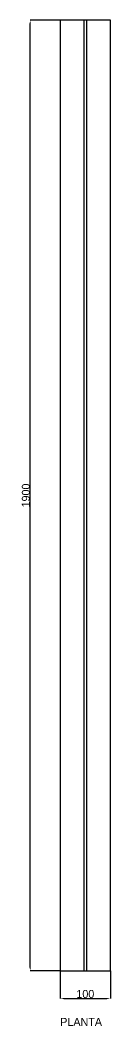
# Model space of a CAD drawing. Header units: millimetres. Extents: x -79 to 13940, y -87340 to 371.
# Drawn here: x 2421 to 2600, y -14291 to -12281 of the extents above; entities that cross this region are included whole.
import ezdxf

# ---------------------------------------------------------------- set-up
doc = ezdxf.new("R2010")
doc.units = ezdxf.units.MM
for name, color, linetype in [('R18_COTAS_P', 1, 'Continuous'), ('R18_PIEZAS_P', 3, 'Continuous'), ('R18_TEXTOS', 7, 'Continuous')]:
    doc.layers.add(name, color=color, linetype=linetype)
doc.dimstyles.get("Standard").update_dxf_attribs({"dimtxt": 2.5, "dimasz": 2.5, "dimexe": 1.25, "dimexo": 0.625, "dimtad": 1, "dimcen": 2.5, "dimazin": 3, "dimtfac": 1, "dimtmove": 0, "dimatfit": 3})

# ---------------------------------------------------------------- blocks, each defined once
blk = doc.blocks.new('_CLOSEDFILLED')
at = {"color": 0, "linetype": 'BYBLOCK'}
blk.add_solid([(-1, 0.16), (0, 0), (-1, -0.16)], dxfattribs=at)
blk = doc.blocks.new('*D73')
for p, q in [((2500, -14181.2), (2500, -14236.2)), ((2600, -14181.2), (2600, -14236.2)), ((2507, -14236.2), (2593, -14236.2))]:
    blk.add_line(p, q)
at = {"layer": 'Defpoints'}
for p in [(2500, -14181.2), (2600, -14181.2), (2500, -14236.2)]:
    blk.add_point(p, dxfattribs=at)
at = {"layer": 'R18_COTAS_P', "xscale": 7, "yscale": 7, "rotation": 180}
blk.add_blockref('_CLOSEDFILLED', (2500, -14236.2), dxfattribs=at)
at = {"layer": 'R18_COTAS_P', "xscale": 7, "yscale": 7}
blk.add_blockref('_CLOSEDFILLED', (2600, -14236.2), dxfattribs=at)
at = {"layer": 'R18_COTAS_P', "insert": (2550, -14227.5), "char_height": 16, "attachment_point": 5}
blk.add_mtext('100', dxfattribs=at)
blk = doc.blocks.new('*D74')
for p, q in [((2500, -12281.2), (2440, -12281.2)), ((2440, -14174.2), (2440, -12288.2)), ((2500, -14181.2), (2440, -14181.2))]:
    blk.add_line(p, q)
at = {"layer": 'Defpoints'}
for p in [(2500, -12281.2), (2440, -14181.2), (2500, -14181.2)]:
    blk.add_point(p, dxfattribs=at)
at = {"layer": 'R18_COTAS_P', "xscale": 7, "yscale": 7}
for p, rotation in [((2440, -12281.2), 90), ((2440, -14181.2), 270)]:
    blk.add_blockref('_CLOSEDFILLED', p, dxfattribs=dict(at, rotation=rotation))
at = {"layer": 'R18_COTAS_P', "insert": (2431.4, -13231.2), "char_height": 16, "attachment_point": 5, "rotation": 90}
blk.add_mtext('1900', dxfattribs=at)

msp = doc.modelspace()

# ---------------------------------------------------------------- linework, layer by layer
at = {"layer": 'R18_PIEZAS_P'}
for p, q in [((2600, -12281.168), (2500, -12281.168)), ((2500, -12281.168), (2500, -14181.168)), ((2552.8, -12281.168), (2547.2, -12281.168)), ((2547.2, -12281.168), (2547.2, -14181.168)), ((2552.8, -14181.168), (2552.8, -12281.168)), ((2600, -14181.168), (2600, -12281.168)), ((2500, -14181.168), (2600, -14181.168)), ((2547.2, -14181.168), (2552.8, -14181.168))]:
    msp.add_line(p, q, dxfattribs=at)

# ---------------------------------------------------------------- texts
at = {"layer": 'R18_TEXTOS'}
msp.add_text('PLANTA', height=16, dxfattribs=at).set_placement((2500, -14291.168))

# ---------------------------------------------------------------- dimensions: what is measured, and where the dimension line sits
at = {"layer": 'R18_COTAS_P'}
dim = msp.add_linear_dim(base=(2440, -14181.168), p1=(2500, -14181.168), p2=(2500, -12281.168), angle=90, dimstyle='Standard', override={"dimtxt": 16, "dimasz": 7, "dimtad": 1, "dimdec": 2}, dxfattribs=at)
dim.commit()
dim.dimension.update_dxf_attribs({"geometry": '*D74', "text_midpoint": (2431.375, -13231.168)})
dim = msp.add_linear_dim(base=(2500, -14236.168), p1=(2500, -14181.168), p2=(2600, -14181.168), dimstyle='Standard', override={"dimtxt": 16, "dimasz": 7, "dimtad": 1, "dimdec": 2}, dxfattribs=at)
dim.commit()
dim.dimension.update_dxf_attribs({"geometry": '*D73', "text_midpoint": (2550, -14227.543)})

doc.saveas('drawing.dxf')
